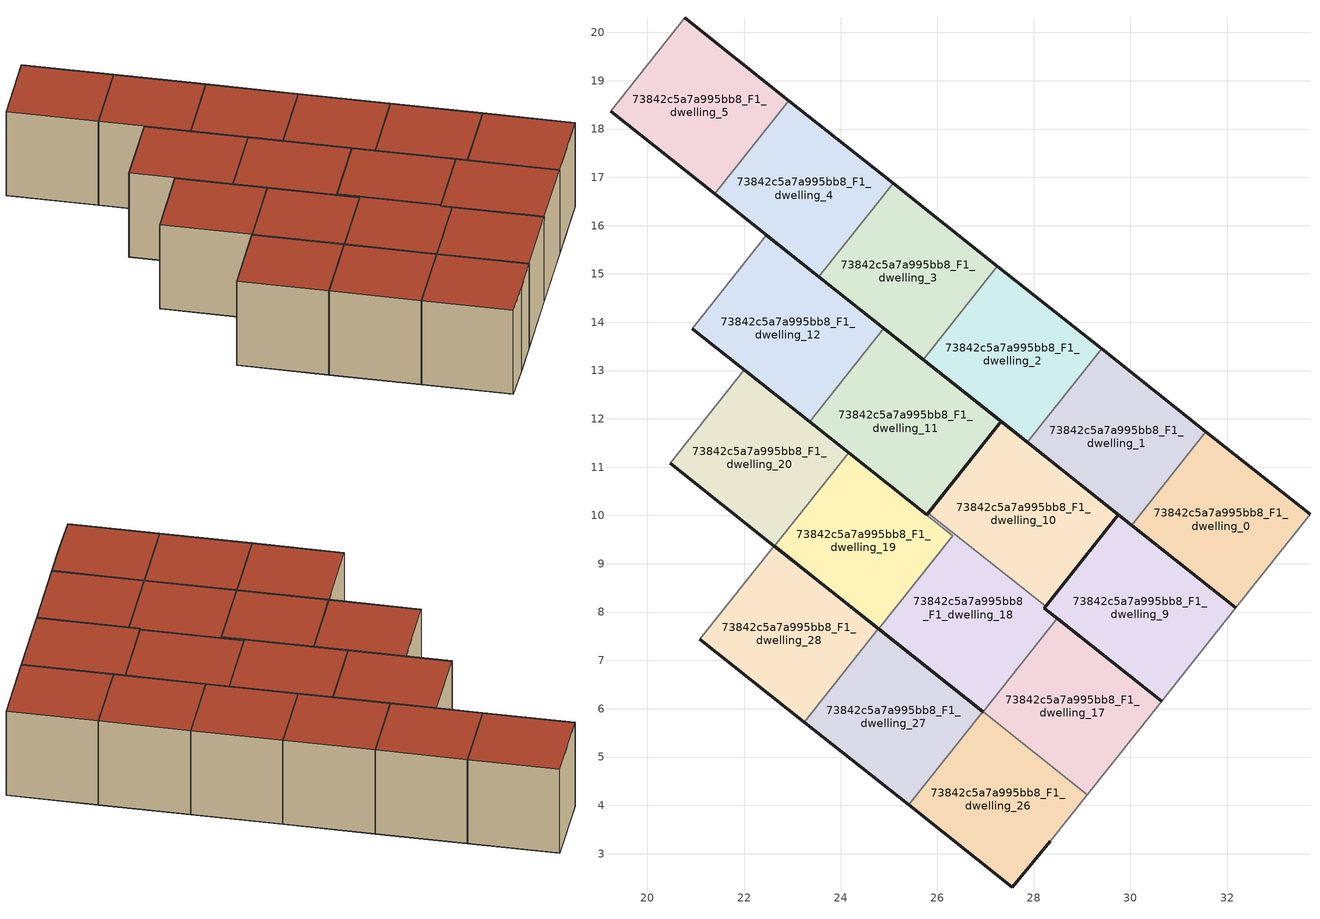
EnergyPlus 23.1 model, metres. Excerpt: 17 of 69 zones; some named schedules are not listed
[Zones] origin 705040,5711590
73842c5a7a995bb8_F1_dwelling_0
 floor to 73842c5a7a995bb8_F0_dwelling_0 (EU_floor_Construction): 32.18,8.09 33.72,10.03 31.56,11.74 30.02,9.8 z3
 wall outside (EU_wall_Construction): 31.56,11.74 33.72,10.03 / 32.18,8.09 30.02,9.8 z3:6
 wall to 73842c5a7a995bb8_F1_dwelling_1 (EU_wall_Construction): 30.02,9.8 31.56,11.74 z3:6
 wall adiabatic (EU_wall_Construction): 33.72,10.03 32.18,8.09 z3:6
 roof outside (EU_roof_Construction): 33.72,10.03 32.18,8.09 30.02,9.8 31.56,11.74 z6
73842c5a7a995bb8_F1_dwelling_1
 floor to 73842c5a7a995bb8_F0_dwelling_1 (EU_floor_Construction): 30.02,9.8 31.56,11.74 29.4,13.45 27.87,11.51 z3
 wall outside (EU_wall_Construction): 29.4,13.45 31.56,11.74 / 30.02,9.8 27.87,11.51 z3:6
 wall to 73842c5a7a995bb8_F1_dwelling_2 (EU_wall_Construction): 27.87,11.51 29.4,13.45 z3:6
 roof outside (EU_roof_Construction): 31.56,11.74 30.02,9.8 27.87,11.51 29.4,13.45 z6
73842c5a7a995bb8_F1_dwelling_10
 floor to 73842c5a7a995bb8_F0_dwelling_10 (EU_floor_Construction): 28.24,8.12 29.75,10.02 27.32,11.95 25.82,10.05 z3
 wall outside (EU_wall_Construction): 25.82,10.05 27.32,11.95 29.75,10.02 28.24,8.12 z3:6
 wall to 73842c5a7a995bb8_F1_dwelling_18 (EU_wall_Construction): 28.24,8.12 25.82,10.05 z3:6
 roof outside (EU_roof_Construction): 29.75,10.02 28.24,8.12 25.82,10.05 27.32,11.95 z6
73842c5a7a995bb8_F1_dwelling_11
 floor to 73842c5a7a995bb8_F0_dwelling_11 (EU_floor_Construction): 25.79,10.01 27.32,11.95 24.89,13.88 23.36,11.94 z3
 wall outside (EU_wall_Construction): 24.89,13.88 27.32,11.95 25.79,10.01 23.36,11.94 z3:6
 wall to 73842c5a7a995bb8_F1_dwelling_12 (EU_wall_Construction): 23.36,11.94 24.89,13.88 z3:6
 roof outside (EU_roof_Construction): 27.32,11.95 25.79,10.01 23.36,11.94 24.89,13.88 z6
73842c5a7a995bb8_F1_dwelling_12
 floor to 73842c5a7a995bb8_F0_dwelling_12 (EU_floor_Construction): 23.36,11.94 24.89,13.88 22.46,15.8 20.93,13.87 z3
 wall outside (EU_wall_Construction): 22.46,15.8 24.89,13.88 / 23.36,11.94 20.93,13.87 z3:6
 wall to 73842c5a7a995bb8_F1_dwelling_13 (EU_wall_Construction): 20.93,13.87 22.46,15.8 z3:6
 roof outside (EU_roof_Construction): 24.89,13.88 23.36,11.94 20.93,13.87 22.46,15.8 z6
73842c5a7a995bb8_F1_dwelling_17
 floor to 73842c5a7a995bb8_F0_dwelling_17 (EU_floor_Construction): 29.11,4.22 30.64,6.16 28.48,7.87 26.95,5.94 z3
 wall outside (EU_wall_Construction): 28.48,7.87 30.64,6.16 z3:6
 wall to 73842c5a7a995bb8_F1_dwelling_18 (EU_wall_Construction): 26.95,5.94 28.48,7.87 z3:6
 wall adiabatic (EU_wall_Construction): 30.64,6.16 29.11,4.22 z3:6
 wall to 73842c5a7a995bb8_F1_dwelling_26 (EU_wall_Construction): 29.11,4.22 26.95,5.94 z3:6
 roof outside (EU_roof_Construction): 30.64,6.16 29.11,4.22 26.95,5.94 28.48,7.87 z6
73842c5a7a995bb8_F1_dwelling_18
 floor to 73842c5a7a995bb8_F0_dwelling_18 (EU_floor_Construction): 26.95,5.94 28.48,7.87 28.21,8.08 28.24,8.12 25.82,10.05 25.79,10.01 24.17,11.3 26.32,9.58 24.79,7.65 z3
 wall outside (EU_wall_Construction): 24.17,11.3 25.79,10.01 25.82,10.05 / 28.24,8.12 28.21,8.08 28.48,7.87 / 26.95,5.94 24.79,7.65 z3:6
 wall to 73842c5a7a995bb8_F1_dwelling_19 (EU_wall_Construction): 24.79,7.65 26.32,9.58 24.17,11.3 z3:6
 roof outside (EU_roof_Construction): 26.32,9.58 24.17,11.3 25.79,10.01 25.82,10.05 28.24,8.12 28.21,8.08 28.48,7.87 26.95,5.94 24.79,7.65 z6
73842c5a7a995bb8_F1_dwelling_19
 floor to 73842c5a7a995bb8_F0_dwelling_19 (EU_floor_Construction): 24.79,7.65 26.32,9.58 24.17,11.3 22.63,9.37 z3
 wall outside (EU_wall_Construction): 24.79,7.65 22.63,9.37 z3:6
 wall to 73842c5a7a995bb8_F1_dwelling_20 (EU_wall_Construction): 22.63,9.37 24.17,11.3 z3:6
 roof outside (EU_roof_Construction): 26.32,9.58 24.79,7.65 22.63,9.37 24.17,11.3 z6
73842c5a7a995bb8_F1_dwelling_2
 floor to 73842c5a7a995bb8_F0_dwelling_2 (EU_floor_Construction): 27.87,11.51 29.4,13.45 27.25,15.16 25.71,13.23 z3
 wall outside (EU_wall_Construction): 27.25,15.16 29.4,13.45 / 27.87,11.51 25.71,13.23 z3:6
 wall to 73842c5a7a995bb8_F1_dwelling_3 (EU_wall_Construction): 25.71,13.23 27.25,15.16 z3:6
 roof outside (EU_roof_Construction): 29.4,13.45 27.87,11.51 25.71,13.23 27.25,15.16 z6
73842c5a7a995bb8_F1_dwelling_20
 floor to 73842c5a7a995bb8_F0_dwelling_20 (EU_floor_Construction): 22.63,9.37 24.17,11.3 22.01,13.02 20.47,11.08 z3
 wall outside (EU_wall_Construction): 22.01,13.02 24.17,11.3 / 22.63,9.37 20.47,11.08 z3:6
 wall to 73842c5a7a995bb8_F1_dwelling_21 (EU_wall_Construction): 20.47,11.08 22.01,13.02 z3:6
 roof outside (EU_roof_Construction): 24.17,11.3 22.63,9.37 20.47,11.08 22.01,13.02 z6
73842c5a7a995bb8_F1_dwelling_26
 floor to 73842c5a7a995bb8_F0_dwelling_26 (EU_floor_Construction): 28.34,3.26 29.11,4.22 26.94,5.94 25.41,4.01 27.55,2.3 z3
 wall outside (EU_wall_Construction): 28.34,3.26 27.55,2.3 25.41,4.01 z3:6; 26.95,5.94,6 26.94,5.94,3 26.95,5.94,3
 wall adiabatic (EU_wall_Construction): 29.11,4.22 28.34,3.26 z3:6
 wall to 73842c5a7a995bb8_F1_dwelling_27 (EU_wall_Construction): 25.41,4.01 26.94,5.94 z3:6
 roof outside (EU_roof_Construction): 29.11,4.22 28.34,3.26 27.55,2.3 25.41,4.01 26.95,5.94 z6
73842c5a7a995bb8_F1_dwelling_27
 floor to 73842c5a7a995bb8_F0_dwelling_27 (EU_floor_Construction): 25.41,4.01 26.94,5.94 24.78,7.66 23.25,5.72 z3
 wall outside (EU_wall_Construction): 25.41,4.01 23.25,5.72 / 24.78,7.66 26.94,5.94 z3:6
 wall to 73842c5a7a995bb8_F1_dwelling_28 (EU_wall_Construction): 23.25,5.72 24.78,7.66 z3:6
 roof outside (EU_roof_Construction): 26.94,5.94 25.41,4.01 23.25,5.72 24.78,7.66 z6
73842c5a7a995bb8_F1_dwelling_28
 floor to 73842c5a7a995bb8_F0_dwelling_28 (EU_floor_Construction): 23.25,5.72 24.78,7.66 22.62,9.37 21.09,7.44 z3
 wall outside (EU_wall_Construction): 23.25,5.72 21.09,7.44 / 22.62,9.37 24.78,7.66 z3:6
 wall to 73842c5a7a995bb8_F1_dwelling_29 (EU_wall_Construction): 21.09,7.44 22.62,9.37 z3:6
 roof outside (EU_roof_Construction): 24.78,7.66 23.25,5.72 21.09,7.44 22.62,9.37 z6
73842c5a7a995bb8_F1_dwelling_3
 floor to 73842c5a7a995bb8_F0_dwelling_3 (EU_floor_Construction): 25.71,13.23 27.25,15.16 25.09,16.88 23.55,14.94 z3
 wall outside (EU_wall_Construction): 25.09,16.88 27.25,15.16 / 25.71,13.23 23.55,14.94 z3:6
 wall to 73842c5a7a995bb8_F1_dwelling_4 (EU_wall_Construction): 23.55,14.94 25.09,16.88 z3:6
 roof outside (EU_roof_Construction): 27.25,15.16 25.71,13.23 23.55,14.94 25.09,16.88 z6
73842c5a7a995bb8_F1_dwelling_4
 floor to 73842c5a7a995bb8_F0_dwelling_4 (EU_floor_Construction): 23.55,14.94 25.09,16.88 22.93,18.59 21.39,16.66 z3
 wall outside (EU_wall_Construction): 22.93,18.59 25.09,16.88 / 23.55,14.94 21.39,16.66 z3:6
 wall to 73842c5a7a995bb8_F1_dwelling_5 (EU_wall_Construction): 21.39,16.66 22.93,18.59 z3:6
 roof outside (EU_roof_Construction): 25.09,16.88 23.55,14.94 21.39,16.66 22.93,18.59 z6
73842c5a7a995bb8_F1_dwelling_5
 floor to 73842c5a7a995bb8_F0_dwelling_5 (EU_floor_Construction): 21.39,16.66 22.93,18.59 20.77,20.3 19.24,18.37 z3
 wall outside (EU_wall_Construction): 20.77,20.3 22.93,18.59 / 21.39,16.66 19.24,18.37 z3:6
 wall to 73842c5a7a995bb8_F1_dwelling_6 (EU_wall_Construction): 19.24,18.37 20.77,20.3 z3:6
 roof outside (EU_roof_Construction): 22.93,18.59 21.39,16.66 19.24,18.37 20.77,20.3 z6
73842c5a7a995bb8_F1_dwelling_9
 floor to 73842c5a7a995bb8_F0_dwelling_9 (EU_floor_Construction): 30.64,6.16 32.18,8.09 29.75,10.02 28.21,8.08 z3
 wall outside (EU_wall_Construction): 30.64,6.16 28.21,8.08 29.75,10.02 32.18,8.09 z3:6
 wall adiabatic (EU_wall_Construction): 32.18,8.09 30.64,6.16 z3:6
 roof outside (EU_roof_Construction): 32.18,8.09 30.64,6.16 28.21,8.08 29.75,10.02 z6
[Building]
EU S2 Campaign: North Axis=0; Terrain=City; Solar Distribution=FullExterior
[Site:Location]
London: Latitude=51.5; Longitude=-0.5; Time Zone=0; Elevation=25
[SizingPeriod:WeatherFileDays]
AnnualSizingPeriod: Begin Month=1; Begin Day of Month=1; End Month=12; End Day of Month=31; Day of Week for Start Day=Monday; Use Weather File Daylight Saving Period=No; Use Weather File Rain and Snow Indicators=No
[MATERIAL]
EU_InternalMass_Material: Roughness=MediumRough; Thickness=0.1; Conductivity=1; Density=1800; Specific Heat=900; Thermal Absorptance=0.9; Solar Absorptance=0.7; Visible Absorptance=0.7
[MATERIAL:NOMASS] Roughness=MediumRough; Thermal Absorptance=0.9; Solar Absorptance=0.7; Visible Absorptance=0.7
Name | Thermal Resistance
EU_wall_NoMass | 0.635353
EU_roof_NoMass | 0.675062
EU_floor_NoMass | 1.96382
[CONSTRUCTION]
EU_wall_Construction: EU_wall_NoMass
EU_roof_Construction: EU_roof_NoMass
EU_floor_Construction: EU_floor_NoMass
EU_InternalMass_Construction: EU_InternalMass_Material
[ZONE] Type=1; Multiplier=1; Ceiling Height=autocalculate; Floor Area=autocalculate; Part of Total Floor Area=Yes
Name | Volume
73842c5a7a995bb8_F1_dwelling_0 | 20.4207
73842c5a7a995bb8_F1_dwelling_1 | 20.4265
73842c5a7a995bb8_F1_dwelling_10 | 22.5198
73842c5a7a995bb8_F1_dwelling_11 | 22.9724
73842c5a7a995bb8_F1_dwelling_12 | 22.9819
73842c5a7a995bb8_F1_dwelling_17; 73842c5a7a995bb8_F1_dwelling_28 | 20.4221
73842c5a7a995bb8_F1_dwelling_18 | 20.8806
73842c5a7a995bb8_F1_dwelling_19; 73842c5a7a995bb8_F1_dwelling_26 | 20.417
73842c5a7a995bb8_F1_dwelling_2 | 20.4199
73842c5a7a995bb8_F1_dwelling_20 | 20.4287
73842c5a7a995bb8_F1_dwelling_27 | 20.4229
73842c5a7a995bb8_F1_dwelling_3 | 20.4258
73842c5a7a995bb8_F1_dwelling_4 | 20.4192
73842c5a7a995bb8_F1_dwelling_5 | 20.425
73842c5a7a995bb8_F1_dwelling_9 | 22.9768
[INTERNALMASS] Construction=EU_InternalMass_Construction
Name | Zone or ZoneList | Surface Area
73842c5a7a995bb8_F1_dwelling_0_EU_InternalMass | 73842c5a7a995bb8_F1_dwelling_0 | 7.42376
73842c5a7a995bb8_F1_dwelling_1_EU_InternalMass | 73842c5a7a995bb8_F1_dwelling_1 | 7.4264
73842c5a7a995bb8_F1_dwelling_2_EU_InternalMass | 73842c5a7a995bb8_F1_dwelling_2 | 7.42177
73842c5a7a995bb8_F1_dwelling_3_EU_InternalMass | 73842c5a7a995bb8_F1_dwelling_3 | 7.42912
73842c5a7a995bb8_F1_dwelling_4_EU_InternalMass | 73842c5a7a995bb8_F1_dwelling_4 | 7.42059
73842c5a7a995bb8_F1_dwelling_5_EU_InternalMass | 73842c5a7a995bb8_F1_dwelling_5 | 7.42786
73842c5a7a995bb8_F1_dwelling_9_EU_InternalMass | 73842c5a7a995bb8_F1_dwelling_9 | 7.42682
73842c5a7a995bb8_F1_dwelling_10_EU_InternalMass | 73842c5a7a995bb8_F1_dwelling_10 | 7.42273
73842c5a7a995bb8_F1_dwelling_11_EU_InternalMass | 73842c5a7a995bb8_F1_dwelling_11 | 7.42609
73842c5a7a995bb8_F1_dwelling_12_EU_InternalMass | 73842c5a7a995bb8_F1_dwelling_12 | 7.42668
73842c5a7a995bb8_F1_dwelling_17_EU_InternalMass | 73842c5a7a995bb8_F1_dwelling_17 | 7.42419
73842c5a7a995bb8_F1_dwelling_18_EU_InternalMass | 73842c5a7a995bb8_F1_dwelling_18 | 7.42829
73842c5a7a995bb8_F1_dwelling_19_EU_InternalMass | 73842c5a7a995bb8_F1_dwelling_19 | 7.42469
73842c5a7a995bb8_F1_dwelling_20_EU_InternalMass | 73842c5a7a995bb8_F1_dwelling_20 | 7.42469
73842c5a7a995bb8_F1_dwelling_26_EU_InternalMass | 73842c5a7a995bb8_F1_dwelling_26 | 6.80923
73842c5a7a995bb8_F1_dwelling_27_EU_InternalMass | 73842c5a7a995bb8_F1_dwelling_27 | 6.80461
73842c5a7a995bb8_F1_dwelling_28_EU_InternalMass | 73842c5a7a995bb8_F1_dwelling_28 | 6.80902
[OTHEREQUIPMENT] Fuel Type=Electricity; Design Level Calculation Method=Watts/Area; Power per Zone Floor Area=1; Fraction Latent=0; Fraction Radiant=0; Fraction Lost=0; Carbon Dioxide Generation Rate=0; EndUse Subcategory=EU_Step8_InternalGains
Name | Zone or ZoneList or Space or SpaceList | Schedule
EU_Step8_InternalGain_73842c5a7a995bb8_F1_dwelling_0_f000 | 73842c5a7a995bb8_F1_dwelling_0 | EU_Step8_GainSchedule_73842c5a7a995bb8_F1_dwelling_0_f000
EU_Step8_InternalGain_73842c5a7a995bb8_F1_dwelling_1_f000 | 73842c5a7a995bb8_F1_dwelling_1 | EU_Step8_GainSchedule_73842c5a7a995bb8_F1_dwelling_1_f000
EU_Step8_InternalGain_73842c5a7a995bb8_F1_dwelling_2_f000 | 73842c5a7a995bb8_F1_dwelling_2 | EU_Step8_GainSchedule_73842c5a7a995bb8_F1_dwelling_2_f000
EU_Step8_InternalGain_73842c5a7a995bb8_F1_dwelling_3_f000 | 73842c5a7a995bb8_F1_dwelling_3 | EU_Step8_GainSchedule_73842c5a7a995bb8_F1_dwelling_3_f000
EU_Step8_InternalGain_73842c5a7a995bb8_F1_dwelling_4_f000 | 73842c5a7a995bb8_F1_dwelling_4 | EU_Step8_GainSchedule_73842c5a7a995bb8_F1_dwelling_4_f000
EU_Step8_InternalGain_73842c5a7a995bb8_F1_dwelling_5_f000 | 73842c5a7a995bb8_F1_dwelling_5 | EU_Step8_GainSchedule_73842c5a7a995bb8_F1_dwelling_5_f000
EU_Step8_InternalGain_73842c5a7a995bb8_F1_dwelling_9_f000 | 73842c5a7a995bb8_F1_dwelling_9 | EU_Step8_GainSchedule_73842c5a7a995bb8_F1_dwelling_9_f000
EU_Step8_InternalGain_73842c5a7a995bb8_F1_dwelling_10_f000 | 73842c5a7a995bb8_F1_dwelling_10 | EU_Step8_GainSchedule_73842c5a7a995bb8_F1_dwelling_10_f000
EU_Step8_InternalGain_73842c5a7a995bb8_F1_dwelling_11_f000 | 73842c5a7a995bb8_F1_dwelling_11 | EU_Step8_GainSchedule_73842c5a7a995bb8_F1_dwelling_11_f000
EU_Step8_InternalGain_73842c5a7a995bb8_F1_dwelling_12_f000 | 73842c5a7a995bb8_F1_dwelling_12 | EU_Step8_GainSchedule_73842c5a7a995bb8_F1_dwelling_12_f000
EU_Step8_InternalGain_73842c5a7a995bb8_F1_dwelling_17_f000 | 73842c5a7a995bb8_F1_dwelling_17 | EU_Step8_GainSchedule_73842c5a7a995bb8_F1_dwelling_17_f000
EU_Step8_InternalGain_73842c5a7a995bb8_F1_dwelling_18_f000 | 73842c5a7a995bb8_F1_dwelling_18 | EU_Step8_GainSchedule_73842c5a7a995bb8_F1_dwelling_18_f000
EU_Step8_InternalGain_73842c5a7a995bb8_F1_dwelling_19_f000 | 73842c5a7a995bb8_F1_dwelling_19 | EU_Step8_GainSchedule_73842c5a7a995bb8_F1_dwelling_19_f000
EU_Step8_InternalGain_73842c5a7a995bb8_F1_dwelling_20_f000 | 73842c5a7a995bb8_F1_dwelling_20 | EU_Step8_GainSchedule_73842c5a7a995bb8_F1_dwelling_20_f000
EU_Step8_InternalGain_73842c5a7a995bb8_F1_dwelling_26_f000 | 73842c5a7a995bb8_F1_dwelling_26 | EU_Step8_GainSchedule_73842c5a7a995bb8_F1_dwelling_26_f000
EU_Step8_InternalGain_73842c5a7a995bb8_F1_dwelling_27_f000 | 73842c5a7a995bb8_F1_dwelling_27 | EU_Step8_GainSchedule_73842c5a7a995bb8_F1_dwelling_27_f000
EU_Step8_InternalGain_73842c5a7a995bb8_F1_dwelling_28_f000 | 73842c5a7a995bb8_F1_dwelling_28 | EU_Step8_GainSchedule_73842c5a7a995bb8_F1_dwelling_28_f000
[ZONEVENTILATION:DESIGNFLOWRATE] Schedule=EU_AlwaysOn; Design Flow Rate Calculation Method=AirChanges/Hour; Air Changes per Hour=0.555504; Ventilation Type=Natural; Fan Pressure Rise=0; Fan Total Efficiency=1; Constant Term Coefficient=1; Temperature Term Coefficient=0; Velocity Term Coefficient=0; Velocity Squared Term Coefficient=0; Minimum Indoor Temperature=-100; Maximum Indoor Temperature=100; Delta Temperature=-100; Minimum Outdoor Temperature=-100; Maximum Outdoor Temperature=100; Maximum Wind Speed=40
Name | Zone or ZoneList or Space or SpaceList
EU_ConstantAir_73842c5a7a995bb8_F1_dwelling_0 | 73842c5a7a995bb8_F1_dwelling_0
EU_ConstantAir_73842c5a7a995bb8_F1_dwelling_1 | 73842c5a7a995bb8_F1_dwelling_1
EU_ConstantAir_73842c5a7a995bb8_F1_dwelling_2 | 73842c5a7a995bb8_F1_dwelling_2
EU_ConstantAir_73842c5a7a995bb8_F1_dwelling_3 | 73842c5a7a995bb8_F1_dwelling_3
EU_ConstantAir_73842c5a7a995bb8_F1_dwelling_4 | 73842c5a7a995bb8_F1_dwelling_4
EU_ConstantAir_73842c5a7a995bb8_F1_dwelling_5 | 73842c5a7a995bb8_F1_dwelling_5
EU_ConstantAir_73842c5a7a995bb8_F1_dwelling_9 | 73842c5a7a995bb8_F1_dwelling_9
EU_ConstantAir_73842c5a7a995bb8_F1_dwelling_10 | 73842c5a7a995bb8_F1_dwelling_10
EU_ConstantAir_73842c5a7a995bb8_F1_dwelling_11 | 73842c5a7a995bb8_F1_dwelling_11
EU_ConstantAir_73842c5a7a995bb8_F1_dwelling_12 | 73842c5a7a995bb8_F1_dwelling_12
EU_ConstantAir_73842c5a7a995bb8_F1_dwelling_17 | 73842c5a7a995bb8_F1_dwelling_17
EU_ConstantAir_73842c5a7a995bb8_F1_dwelling_18 | 73842c5a7a995bb8_F1_dwelling_18
EU_ConstantAir_73842c5a7a995bb8_F1_dwelling_19 | 73842c5a7a995bb8_F1_dwelling_19
EU_ConstantAir_73842c5a7a995bb8_F1_dwelling_20 | 73842c5a7a995bb8_F1_dwelling_20
EU_ConstantAir_73842c5a7a995bb8_F1_dwelling_26 | 73842c5a7a995bb8_F1_dwelling_26
EU_ConstantAir_73842c5a7a995bb8_F1_dwelling_27 | 73842c5a7a995bb8_F1_dwelling_27
EU_ConstantAir_73842c5a7a995bb8_F1_dwelling_28 | 73842c5a7a995bb8_F1_dwelling_28
[HVACTEMPLATE:ZONE:IDEALLOADSAIRSYSTEM] System Availability Schedule=EU_AlwaysOn; Maximum Heating Supply Air Temperature=50; Minimum Cooling Supply Air Temperature=13; Maximum Heating Supply Air Humidity Ratio=0.0156; Minimum Cooling Supply Air Humidity Ratio=0.0077; Heating Limit=NoLimit; Cooling Limit=NoLimit; Heating Availability Schedule=EU_AlwaysOn; Cooling Availability Schedule=EU_CoolingOff; Dehumidification Control Type=ConstantSensibleHeatRatio; Cooling Sensible Heat Ratio=0.7; Dehumidification Setpoint=60; Humidification Control Type=None; Humidification Setpoint=30; Outdoor Air Method=None; Outdoor Air Flow Rate per Person=0.00944; Outdoor Air Flow Rate per Zone Floor Area=0; Outdoor Air Flow Rate per Zone=0; Demand Controlled Ventilation Type=None; Outdoor Air Economizer Type=NoEconomizer; Heat Recovery Type=None; Sensible Heat Recovery Effectiveness=0.7; Latent Heat Recovery Effectiveness=0.65
Name | Template Thermostat
73842c5a7a995bb8_F1_dwelling_0 | EU_HeatOnly_73842c5a7a995bb8_F1_dwelling_0
73842c5a7a995bb8_F1_dwelling_1 | EU_HeatOnly_73842c5a7a995bb8_F1_dwelling_1
73842c5a7a995bb8_F1_dwelling_2 | EU_HeatOnly_73842c5a7a995bb8_F1_dwelling_2
73842c5a7a995bb8_F1_dwelling_3 | EU_HeatOnly_73842c5a7a995bb8_F1_dwelling_3
73842c5a7a995bb8_F1_dwelling_4 | EU_HeatOnly_73842c5a7a995bb8_F1_dwelling_4
73842c5a7a995bb8_F1_dwelling_5 | EU_HeatOnly_73842c5a7a995bb8_F1_dwelling_5
73842c5a7a995bb8_F1_dwelling_9 | EU_HeatOnly_73842c5a7a995bb8_F1_dwelling_9
73842c5a7a995bb8_F1_dwelling_10 | EU_HeatOnly_73842c5a7a995bb8_F1_dwelling_10
73842c5a7a995bb8_F1_dwelling_11 | EU_HeatOnly_73842c5a7a995bb8_F1_dwelling_11
73842c5a7a995bb8_F1_dwelling_12 | EU_HeatOnly_73842c5a7a995bb8_F1_dwelling_12
73842c5a7a995bb8_F1_dwelling_17 | EU_HeatOnly_73842c5a7a995bb8_F1_dwelling_17
73842c5a7a995bb8_F1_dwelling_18 | EU_HeatOnly_73842c5a7a995bb8_F1_dwelling_18
73842c5a7a995bb8_F1_dwelling_19 | EU_HeatOnly_73842c5a7a995bb8_F1_dwelling_19
73842c5a7a995bb8_F1_dwelling_20 | EU_HeatOnly_73842c5a7a995bb8_F1_dwelling_20
73842c5a7a995bb8_F1_dwelling_26 | EU_HeatOnly_73842c5a7a995bb8_F1_dwelling_26
